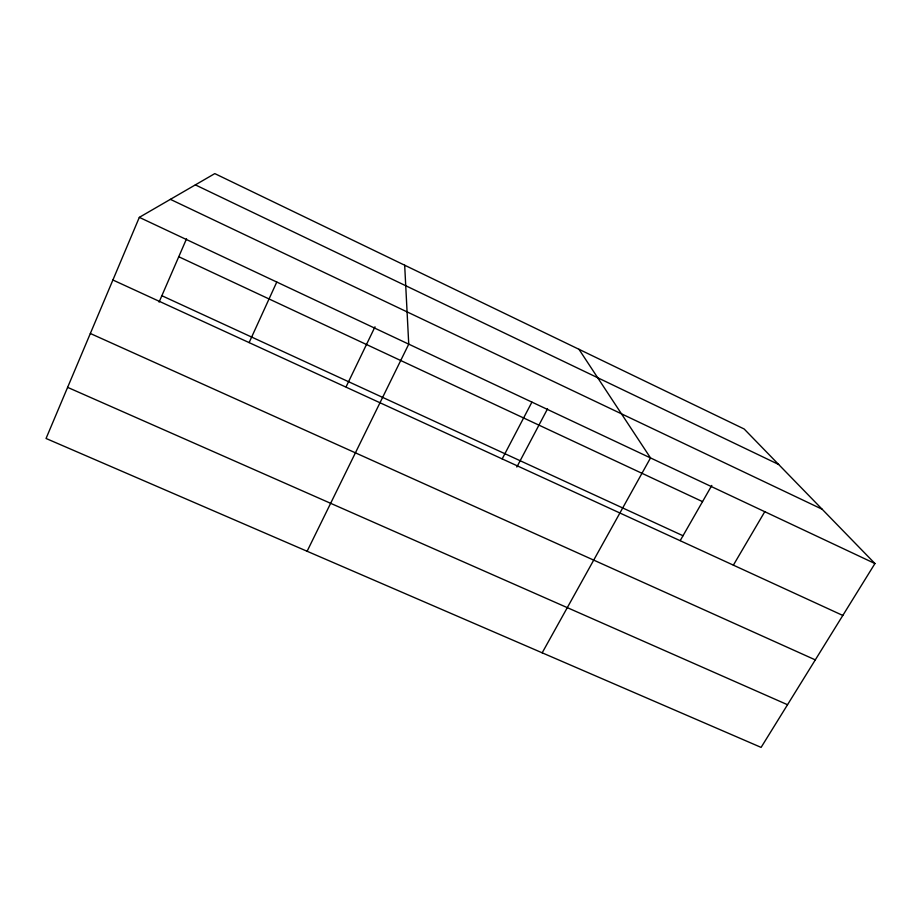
<?xml version="1.0" encoding="UTF-8"?>
<svg xmlns="http://www.w3.org/2000/svg" width="921" height="921" viewBox="0 0 921 921"><rect width="100%" height="100%" fill="white"/><g stroke="black" fill="none" stroke-linecap="round" stroke-linejoin="round"><path stroke-width="1.38" d="M139.324 217.356L46.05 438.477L761.103 747.392L874.95 563.548L744.145 428.979L214.8 173.609L139.324 217.356L874.95 563.548M159.08 302.123L186.537 238.804M249.119 342.6L276.772 282.045M346.112 386.774L375.008 326.805M307.107 551.265L408.74 344.155L404.676 265.213M502.187 458.9L531.912 402.12M516.831 467.028L547.535 408.843M542.181 652.816L650.514 457.921L578.952 349.289M680.239 540.569L711.806 485.436M733.369 565.149L764.775 511.696M67.613 387.361L787.524 704.726M90.339 333.494L815.292 659.873M161.854 295.71L683.002 535.734M112.903 280.007L842.807 615.447M178.755 256.74L702.539 501.623M170.385 199.35L822.154 509.232M195.356 184.879L778.659 464.483"/></g></svg>
